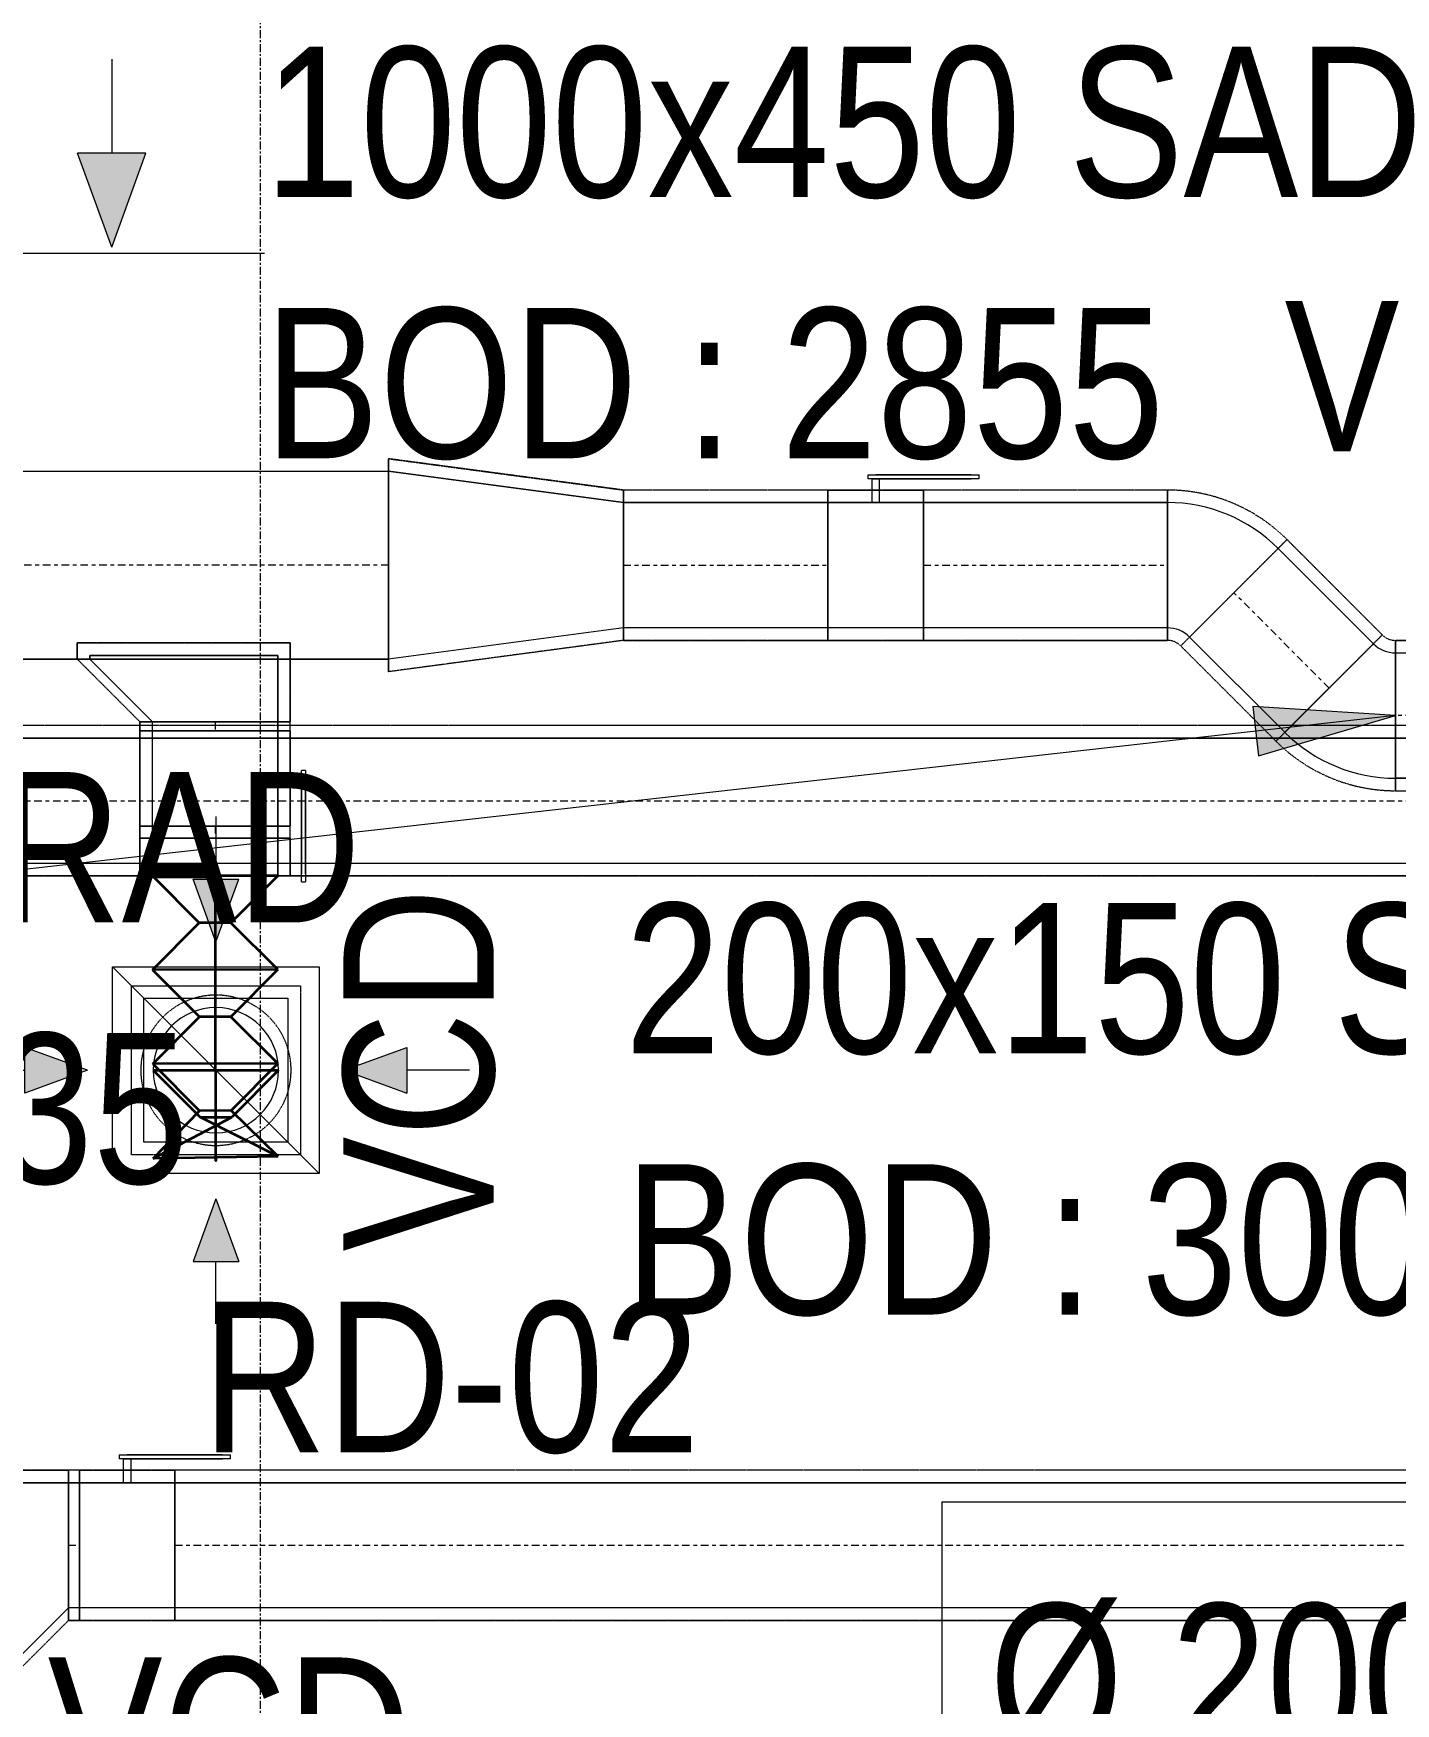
# Model space of a CAD drawing. Header units: inches. Extents: x -83664 to 20107, y -47222 to 19398.
# Drawn here: x -335 to 1840, y -18292 to -15626 of the extents above; entities that cross this region are included whole.
import ezdxf

# ---------------------------------------------------------------- set-up
doc = ezdxf.new("R2010")
doc.units = ezdxf.units.IN
doc.header["$MEASUREMENT"] = 0
for name, pattern in [('Center', [29.999999, 12, -6, 6, -6]), ('Grid Line', [22.225, 12.7, -3.175, 3.175, -3.175]), ('Hidden 0_50', [1.0584, 0.5292, -0.5292])]:
    doc.linetypes.add(name, pattern=pattern)
for name, color, linetype, lineweight in [('A-DETL-GENF', 7, 'Continuous', 9), ('G-ANNO-TEXT', 7, 'Continuous', 9), ('M-HVAC-CDFF', 7, 'Continuous', 9), ('M-HVAC-DUCT-CNTR', 7, 'Center', 9), ('M-HVAC-DUCT-IDEN', 7, 'Continuous', 18), ('S-GRID', 7, 'Continuous', 9)]:
    doc.layers.add(name, color=color, linetype=linetype, lineweight=lineweight)
doc.layers.add('M-HVAC-DUCT', color=7, linetype='Continuous', lineweight=9, true_color=0xffe97f)
doc.layers.add('M-HVAC-DUCT-PATT', color=7, linetype='Continuous', lineweight=35, true_color=0x007f00)
doc.styles.add('Arial Narrow_21', font='ARIALN.TTF', dxfattribs={"height": 240})

# ---------------------------------------------------------------- blocks, each defined once
blk = doc.blocks.new('GCE-AT-Supply Air Rectangular Diffuser - 300x300-6788639-FIRST FLOOR AC CONDITIONING LAYOUT - PART A')
at = {"layer": 'A-DETL-GENF', "true_color": 0xff7f00}
for points in [[(54.6, 425), (0, 575), (-54.6, 425)], [(-425, -54.6), (-425, 54.6), (-575, 0)], [(425, -54.6), (575, 0), (425, 54.6)], [(0, -575), (54.6, -425), (-54.6, -425)]]:
    blk.add_hatch(color=30, dxfattribs=at).paths.add_polyline_path(points)
at = {"layer": 'A-DETL-GENF', "color": 30, "true_color": 0xff7f00}
for p, q in [((0, 575), (-54.6, 425)), ((0, 575), (54.6, 425)), ((-54.6, 425), (54.6, 425)), ((0, 275), (0, 425)), ((-200, -200), (200, 200)), ((-200, 200), (200, -200)), ((-200, -200), (-200, 200)), ((-200, 200), (200, 200)), ((200, 200), (200, -200)), ((-575, 0), (-425, 54.6)), ((-425, -54.6), (-425, 54.6)), ((425, 54.6), (425, -54.6)), ((575, 0), (425, 54.6)), ((-575, 0), (-425, -54.6)), ((275, 0), (425, 0)), ((-275, 0), (-425, 0)), ((575, 0), (425, -54.6)), ((200, -200), (-200, -200)), ((0, -275), (0, -425)), ((54.6, -425), (-54.6, -425)), ((0, -575), (-54.6, -425)), ((0, -575), (54.6, -425))]:
    blk.add_line(p, q, dxfattribs=at)
blk = doc.blocks.new('M_Rec Tap - Beveled - Standard-7670352-FIRST FLOOR AC CONDITIONING LAYOUT - PART A')
at = {"layer": 'M-HVAC-DUCT', "color": 30, "true_color": 0xff7f00}
for p, q in [((0, 200), (-6.096, 200)), ((-6.096, -100), (-6.096, 200)), ((-6.096, 200), (-6.096, -100)), ((-6.096, 200), (0, 200)), ((100, 100), (0, 200)), ((100, 100), (0, 200)), ((100, 100), (100, -100)), ((100, -100), (100, 100)), ((-6.096, -100), (100, -100)), ((100, -100), (-6.096, -100))]:
    blk.add_line(p, q, dxfattribs=at)
blk = doc.blocks.new('TEMW-ME-DMP-Volume Control Damper - Standard-7399617-FIRST FLOOR AC CONDITIONING LAYOUT - PART A')
at = {"layer": 'M-HVAC-DUCT', "color": 30, "true_color": 0xff7f00}
for p, q in [((-165.1, 138.1), (-165.1, 144.4)), ((-152.4, 144.4), (-165.1, 144.4)), ((-165.1, 138.1), (-152.4, 138.1)), ((0, 144.4), (-152.4, 144.4)), ((-152.4, 144.4), (0, 144.4)), ((0, 138.1), (-152.4, 138.1)), ((-152.4, 138.1), (0, 138.1)), ((-6.3, 100), (-6.3, 138.1)), ((6.4, 138.1), (-6.3, 138.1)), ((6.4, 138.1), (-6.3, 138.1)), ((12.7, 144.4), (0, 144.4)), ((0, 138.1), (12.7, 138.1)), ((6.4, 138.1), (6.4, 100)), ((12.7, 144.4), (12.7, 138.1)), ((-76.2, 100), (-76.2, -100)), ((-76.2, -100), (-76.2, 100)), ((76.2, 100), (-76.2, 100)), ((-76.2, 100), (76.2, 100)), ((-76.2, 100), (76.2, 100)), ((-6.3, 100), (6.4, 100)), ((-6.3, 100), (6.4, 100)), ((76.2, 100), (76.2, -100)), ((76.2, -100), (76.2, 100)), ((-76.2, -100), (76.2, -100)), ((-76.2, -100), (76.2, -100)), ((-76.2, -100), (76.2, -100))]:
    blk.add_line(p, q, dxfattribs=at)
blk = doc.blocks.new('M_Rectangular Tap - Beveled - Standard-7332057-FIRST FLOOR AC CONDITIONING LAYOUT - PART A')
at = {"layer": 'M-HVAC-DUCT', "color": 6, "true_color": 0xff00ff}
for p, q in [((0, 200), (-6.096, 200)), ((-6.096, -100), (-6.096, 200)), ((-6.096, 200), (-6.096, -100)), ((-6.096, 200), (0, 200)), ((100, 100), (0, 200)), ((100, 100), (0, 200)), ((100, 100), (100, -100)), ((100, -100), (100, 100)), ((-6.096, -100), (100, -100)), ((100, -100), (-6.096, -100))]:
    blk.add_line(p, q, dxfattribs=at)
blk = doc.blocks.new('TEMW-ME-DMP-Volume Control Damper - Standard-V100-FIRST FLOOR AC CONDITIONING LAYOUT - PART A')
at = {"layer": 'M-HVAC-DUCT', "color": 6, "true_color": 0xff00ff}
for p, q in [((-165.1, 138.1), (-165.1, 144.4)), ((-152.4, 144.4), (-165.1, 144.4)), ((-165.1, 138.1), (-152.4, 138.1)), ((0, 144.4), (-152.4, 144.4)), ((-152.4, 144.4), (0, 144.4)), ((0, 138.1), (-152.4, 138.1)), ((-152.4, 138.1), (0, 138.1)), ((-6.3, 100), (-6.3, 138.1)), ((6.4, 138.1), (-6.3, 138.1)), ((6.4, 138.1), (-6.3, 138.1)), ((12.7, 144.4), (0, 144.4)), ((0, 138.1), (12.7, 138.1)), ((6.4, 138.1), (6.4, 100)), ((12.7, 144.4), (12.7, 138.1)), ((-76.2, 100), (-76.2, -100)), ((-76.2, -100), (-76.2, 100)), ((76.2, 100), (-76.2, 100)), ((-76.2, 100), (76.2, 100)), ((-76.2, 100), (76.2, 100)), ((-6.3, 100), (6.4, 100)), ((-6.3, 100), (6.4, 100)), ((76.2, 100), (76.2, -100)), ((76.2, -100), (76.2, 100)), ((-76.2, -100), (76.2, -100)), ((-76.2, -100), (76.2, -100)), ((-76.2, -100), (76.2, -100))]:
    blk.add_line(p, q, dxfattribs=at)
blk = doc.blocks.new('GCE-AT-Return Air Rectangular Diffuser - 230x230-7597546-FIRST FLOOR AC CONDITIONING LAYOUT - PART A')
at = {"layer": 'A-DETL-GENF', "true_color": 0xff00ff}
for points in [[(0, 205), (36.4, 305), (-36.4, 305)], [(-305, -36.4), (-205, 0), (-305, 36.4)], [(305, -36.4), (305, 36.4), (205, 0)], [(36.4, -305), (0, -205), (-36.4, -305)]]:
    blk.add_hatch(color=6, dxfattribs=at).paths.add_polyline_path(points)
at = {"layer": 'A-DETL-GENF', "color": 6, "true_color": 0xff00ff}
for p, q in [((0, 405), (0, 305)), ((0, 205), (-36.4, 305)), ((-36.4, 305), (36.4, 305)), ((0, 205), (36.4, 305)), ((-165, 165), (165, 165)), ((-165, -165), (-165, 165)), ((-165, 165), (165, -165)), ((165, 165), (165, -165)), ((-205, 0), (-305, 36.4)), ((-305, -36.4), (-305, 36.4)), ((205, 0), (305, 36.4)), ((305, 36.4), (305, -36.4)), ((405, 0), (305, 0)), ((-405, 0), (-305, 0)), ((-205, 0), (-305, -36.4)), ((205, 0), (305, -36.4)), ((165, -165), (-165, -165)), ((0, -205), (-36.4, -305)), ((0, -205), (36.4, -305)), ((-36.4, -305), (36.4, -305)), ((0, -405), (0, -305))]:
    blk.add_line(p, q, dxfattribs=at)
blk = doc.blocks.new('M_Rectangular to Round Transition - Angle - 45 Degree-V62-FIRST FLOOR AC CONDITIONING LAYOUT - PART A')
at = {"layer": 'M-HVAC-DUCT', "color": 6, "true_color": 0xff00ff}
for p, q in [((0, 100), (60.4, 100)), ((60.4, 100), (0, 100)), ((0, 100), (0, -100)), ((0, -100), (0, 100)), ((60.4, 0), (60.4, 100)), ((60.4, 0), (60.4, 100)), ((60.4, -100), (60.4, 0)), ((60.4, -100), (60.4, 0)), ((0, -100), (60.4, -100)), ((60.4, -100), (0, -100))]:
    blk.add_line(p, q, dxfattribs=at)
blk = doc.blocks.new('M_Rectangular to Round Transition - Angle - 45 Degree-7626202-FIRST FLOOR AC CONDITIONING LAYOUT - PART A')
at = {"layer": 'M-HVAC-DUCT', "color": 6, "true_color": 0xff00ff}
for p, q in [((132975.6, 86453.8), (133205.6, 86453.8)), ((132975.6, 86223.8), (132975.6, 86453.8)), ((133205.6, 86453.8), (133205.6, 86223.8)), ((133205.6, 86223.8), (132975.6, 86223.8))]:
    blk.add_line(p, q, dxfattribs=at)
for start, end in [(90, 180), (0, 90), (180, 270), (270, 0)]:
    blk.add_arc((133090.6, 86338.8), 100, start, end, dxfattribs=at)
blk = doc.blocks.new('M_Rectangular Transition - Length - Standard-9579601-FIRST FLOOR AC CONDITIONING LAYOUT - PART A')
at = {"layer": 'M-HVAC-DUCT', "color": 6, "true_color": 0xff00ff}
for p, q in [((0, 100), (375, 150)), ((0, 100), (375, 150)), ((375, -150), (375, 150)), ((375, 150), (375, -150)), ((0, 100), (0, -100)), ((0, -100), (0, 100)), ((0, -100), (375, -150)), ((375, -150), (0, -100))]:
    blk.add_line(p, q, dxfattribs=at)
blk = doc.blocks.new('M_Rectangular Elbow - Radius - 0_75 W-7260330-FIRST FLOOR AC CONDITIONING LAYOUT - PART A')
at = {"layer": 'M-HVAC-DUCT', "color": 6, "true_color": 0xff00ff}
for p, q in [((-26.8, 114.6), (114.6, -26.8)), ((114.6, -26.8), (-26.8, 114.6)), ((-62.1, 100), (-62.1, -100)), ((-62.1, -100), (-62.1, 100))]:
    blk.add_line(p, q, dxfattribs=at)
for radius in [50, 50, 250, 250]:
    blk.add_arc((-62.1, 150), radius, 270, 315, dxfattribs=at)
blk = doc.blocks.new('TEMW-SMBZ-HO-BM-HVAC-00002_rvt-1-FIRST FLOOR AC CONDITIONING LAYOUT - PART A')
at = {"layer": 'M-HVAC-DUCT', "color": 6, "linetype": 'Hidden 0_50', "true_color": 0xff00ff}
for p, q in [((152063.8, 82017.3), (151688.8, 82067.3)), ((151688.8, 82067.3), (152063.8, 82017.3)), ((151688.8, 82067.3), (151688.8, 81727.3)), ((151688.8, 81727.3), (151688.8, 82067.3)), ((152063.8, 81777.3), (152063.8, 82017.3)), ((152063.8, 82017.3), (152063.8, 81777.3)), ((152390.5, 82017.3), (152063.8, 82017.3)), ((152390.5, 82017.3), (152063.8, 82017.3)), ((152063.8, 81777.3), (152063.8, 82017.3)), ((152063.8, 82017.3), (152063.8, 81777.3)), ((152390.5, 81777.3), (152390.5, 82017.3)), ((152390.5, 82017.3), (152390.5, 81777.3)), ((152390.5, 82017.3), (152390.5, 81777.3)), ((152542.9, 82017.3), (152390.5, 82017.3)), ((152390.5, 82017.3), (152542.9, 82017.3)), ((152390.5, 81777.3), (152390.5, 82017.3)), ((152542.9, 81777.3), (152542.9, 82017.3)), ((152542.9, 82017.3), (152542.9, 81777.3)), ((152542.9, 81777.3), (152542.9, 82017.3)), ((152542.9, 82017.3), (152542.9, 81777.3)), ((152932.6, 82017.3), (152542.9, 82017.3)), ((152932.6, 82017.3), (152542.9, 82017.3)), ((152932.6, 81777.3), (152932.6, 82017.3)), ((152932.6, 82017.3), (152932.6, 81777.3)), ((152932.6, 82017.3), (152932.6, 81777.3)), ((152932.6, 81777.3), (152932.6, 82017.3)), ((153123.5, 81938.3), (152953.8, 81768.5)), ((152953.8, 81768.5), (153123.5, 81938.3)), ((152953.8, 81768.5), (153123.5, 81938.3)), ((153123.5, 81938.3), (152953.8, 81768.5)), ((153275.6, 81786.1), (153123.5, 81938.3)), ((153123.5, 81938.3), (153275.6, 81786.1)), ((151191.8, 81747.3), (151191.8, 81773.4)), ((151191.8, 81773.4), (151531.8, 81773.4)), ((151531.8, 81773.4), (151191.8, 81773.4)), ((151191.8, 81773.4), (151191.8, 81747.3)), ((151531.8, 81773.4), (151531.8, 81647.3)), ((151531.8, 81647.3), (151531.8, 81773.4)), ((152063.8, 81777.3), (151688.8, 81727.3)), ((152063.8, 81777.3), (151688.8, 81727.3)), ((152063.8, 81777.3), (152390.5, 81777.3)), ((152390.5, 81777.3), (152063.8, 81777.3)), ((152390.5, 81777.3), (152542.9, 81777.3)), ((152542.9, 81777.3), (152390.5, 81777.3)), ((152542.9, 81777.3), (152932.6, 81777.3)), ((152932.6, 81777.3), (152542.9, 81777.3)), ((152953.8, 81768.5), (153105.9, 81616.4)), ((152953.8, 81768.5), (153105.9, 81616.4)), ((153275.6, 81786.1), (153105.9, 81616.4)), ((153105.9, 81616.4), (153275.6, 81786.1)), ((153275.6, 81786.1), (153105.9, 81616.4)), ((153105.9, 81616.4), (153275.6, 81786.1)), ((153296.8, 81777.3), (153296.8, 81537.3)), ((153296.8, 81537.3), (153296.8, 81777.3)), ((159384.7, 81777.3), (153296.8, 81777.3)), ((153296.8, 81777.3), (159384.7, 81777.3)), ((153296.8, 81537.3), (153296.8, 81777.3)), ((153296.8, 81777.3), (153296.8, 81537.3)), ((151291.8, 81647.3), (151191.8, 81747.3)), ((151191.8, 81747.3), (151291.8, 81647.3)), ((151531.8, 81647.3), (151291.8, 81647.3)), ((151291.8, 81647.3), (151531.8, 81647.3)), ((151291.8, 81647.3), (151531.8, 81647.3)), ((151531.8, 81647.3), (151291.8, 81647.3)), ((151291.8, 81647.3), (151291.8, 81633.2)), ((151291.8, 81633.2), (151291.8, 81647.3)), ((151531.8, 81633.2), (151531.8, 81647.3)), ((151531.8, 81633.2), (151531.8, 81647.3)), ((151531.8, 81633.2), (151291.8, 81633.2)), ((151291.8, 81633.2), (151291.8, 81480.8)), ((151291.8, 81480.8), (151291.8, 81633.2)), ((151291.8, 81633.2), (151531.8, 81633.2)), ((151291.8, 81633.2), (151531.8, 81633.2)), ((151531.8, 81633.2), (151291.8, 81633.2)), ((151531.8, 81480.8), (151531.8, 81633.2)), ((151531.8, 81633.2), (151531.8, 81480.8)), ((153296.8, 81537.3), (159384.7, 81537.3)), ((153296.8, 81537.3), (159384.7, 81537.3)), ((151291.8, 81480.8), (151531.8, 81480.8)), ((151531.8, 81480.8), (151291.8, 81480.8)), ((151291.8, 81480.8), (151291.8, 81461.7)), ((151291.8, 81461.7), (151291.8, 81480.8)), ((151291.8, 81480.8), (151531.8, 81480.8)), ((151531.8, 81480.8), (151291.8, 81480.8)), ((151531.8, 81461.7), (151531.8, 81480.8)), ((151531.8, 81461.7), (151531.8, 81480.8)), ((151291.8, 81461.7), (151531.8, 81461.7)), ((151531.8, 81461.7), (151291.8, 81461.7)), ((151291.8, 81461.7), (151291.8, 81401.3)), ((151291.8, 81401.3), (151291.8, 81461.7)), ((151291.8, 81461.7), (151531.8, 81461.7)), ((151531.8, 81461.7), (151291.8, 81461.7)), ((151531.8, 81461.7), (151531.8, 81401.3)), ((151531.8, 81401.3), (151531.8, 81461.7)), ((151291.8, 81401.3), (151411.8, 81401.3)), ((151291.8, 81401.3), (151411.8, 81401.3)), ((151411.8, 81401.3), (151531.8, 81401.3)), ((151411.8, 81401.3), (151531.8, 81401.3)), ((151278.2, 80956.1), (151278.2, 81226.1)), ((151278.2, 81226.1), (151548.2, 81226.1)), ((151548.2, 81226.1), (151548.2, 80956.1)), ((151548.2, 80956.1), (151278.2, 80956.1))]:
    blk.add_line(p, q, dxfattribs=at)
at = {"layer": 'M-HVAC-DUCT', "color": 6, "true_color": 0xff00ff}
for p, q in [((147815.7, 82047.3), (151688.8, 82047.3)), ((147815.7, 82047.3), (151688.8, 82047.3)), ((151688.8, 81747.3), (151688.8, 82047.3)), ((151688.8, 82047.3), (151688.8, 81747.3)), ((152063.8, 81997.3), (152063.8, 81797.3)), ((152063.8, 81797.3), (152063.8, 81997.3)), ((152063.8, 81997.3), (152390.5, 81997.3)), ((152390.5, 81997.3), (152063.8, 81997.3)), ((152390.5, 81997.3), (152390.5, 81797.3)), ((152390.5, 81797.3), (152390.5, 81997.3)), ((152542.9, 81997.3), (152542.9, 81797.3)), ((152542.9, 81797.3), (152542.9, 81997.3)), ((152542.9, 81997.3), (152932.6, 81997.3)), ((152932.6, 81997.3), (152542.9, 81997.3)), ((152932.6, 81997.3), (152932.6, 81797.3)), ((152932.6, 81797.3), (152932.6, 81997.3)), ((152967.9, 81782.7), (153109.3, 81924.1)), ((153109.3, 81924.1), (152967.9, 81782.7)), ((153109.3, 81924.1), (153261.5, 81772)), ((153109.3, 81924.1), (153261.5, 81772)), ((152390.5, 81797.3), (152063.8, 81797.3)), ((152390.5, 81797.3), (152063.8, 81797.3)), ((152932.6, 81797.3), (152542.9, 81797.3)), ((152932.6, 81797.3), (152542.9, 81797.3)), ((153120, 81630.6), (152967.9, 81782.7)), ((152967.9, 81782.7), (153120, 81630.6)), ((153120, 81630.6), (153261.5, 81772)), ((153261.5, 81772), (153120, 81630.6)), ((151688.8, 81747.3), (147815.7, 81747.3)), ((147815.7, 81747.3), (151688.8, 81747.3)), ((151211.8, 81747.3), (151211.8, 81753.4)), ((151211.8, 81753.4), (151511.8, 81753.4)), ((151511.8, 81753.4), (151211.8, 81753.4)), ((151211.8, 81753.4), (151211.8, 81747.3)), ((151211.8, 81747.3), (151511.8, 81747.3)), ((151211.8, 81747.3), (151511.8, 81747.3)), ((151511.8, 81753.4), (151511.8, 81747.3)), ((151511.8, 81747.3), (151511.8, 81753.4)), ((153296.8, 81557.3), (153296.8, 81757.3)), ((153296.8, 81757.3), (153296.8, 81557.3)), ((153296.8, 81757.3), (159384.7, 81757.3)), ((153296.8, 81757.3), (159384.7, 81757.3)), ((151511.8, 81647.3), (151311.8, 81647.3)), ((151311.8, 81647.3), (151511.8, 81647.3)), ((151311.8, 81633.2), (151311.8, 81647.3)), ((151311.8, 81633.2), (151311.8, 81647.3)), ((151511.8, 81647.3), (151511.8, 81633.2)), ((151511.8, 81633.2), (151511.8, 81647.3)), ((151511.8, 81633.2), (151311.8, 81633.2)), ((151311.8, 81633.2), (151511.8, 81633.2)), ((159384.7, 81557.3), (153296.8, 81557.3)), ((153296.8, 81557.3), (159384.7, 81557.3)), ((151511.8, 81480.8), (151311.8, 81480.8)), ((151311.8, 81480.8), (151511.8, 81480.8)), ((151311.8, 81461.7), (151311.8, 81480.8)), ((151311.8, 81461.7), (151311.8, 81480.8)), ((151511.8, 81480.8), (151511.8, 81461.7)), ((151511.8, 81461.7), (151511.8, 81480.8)), ((151511.8, 81461.7), (151311.8, 81461.7)), ((151311.8, 81461.7), (151511.8, 81461.7))]:
    blk.add_line(p, q, dxfattribs=at)
at = {"layer": 'M-HVAC-DUCT', "color": 30, "linetype": 'Hidden 0_50', "true_color": 0xff7f00}
for p, q in [((155012.4, 81641.4), (147673.1, 81641.4)), ((155012.4, 81641.4), (147673.1, 81641.4)), ((147673.1, 81401.4), (155012.4, 81401.4)), ((155012.4, 81401.4), (147673.1, 81401.4)), ((151051.6, 80452.8), (151177.7, 80452.8)), ((151177.7, 80452.8), (151051.6, 80452.8)), ((151177.7, 80452.8), (151177.7, 80212.8)), ((151177.7, 80212.8), (151177.7, 80452.8)), ((151177.7, 80212.8), (151177.7, 80452.8)), ((151177.7, 80452.8), (151177.7, 80212.8)), ((151195.2, 80452.8), (151177.7, 80452.8)), ((151195.2, 80452.8), (151177.7, 80452.8)), ((151195.2, 80452.8), (151195.2, 80212.8)), ((151347.6, 80452.8), (151195.2, 80452.8)), ((151195.2, 80452.8), (151347.6, 80452.8)), ((151195.2, 80212.8), (151195.2, 80452.8)), ((151195.2, 80212.8), (151195.2, 80452.8)), ((151195.2, 80452.8), (151195.2, 80212.8)), ((151347.6, 80212.8), (151347.6, 80452.8)), ((151347.6, 80452.8), (151347.6, 80212.8)), ((151347.6, 80212.8), (151347.6, 80452.8)), ((151347.6, 80452.8), (151347.6, 80212.8)), ((161827, 80452.8), (151347.6, 80452.8)), ((161827, 80452.8), (151347.6, 80452.8)), ((151177.7, 80212.8), (151077.7, 80112.8)), ((151077.7, 80112.8), (151177.7, 80212.8)), ((151177.7, 80212.8), (151195.2, 80212.8)), ((151195.2, 80212.8), (151177.7, 80212.8)), ((151195.2, 80212.8), (151347.6, 80212.8)), ((151347.6, 80212.8), (151195.2, 80212.8)), ((151347.6, 80212.8), (161827, 80212.8)), ((161827, 80212.8), (151347.6, 80212.8))]:
    blk.add_line(p, q, dxfattribs=at)
at = {"layer": 'M-HVAC-DUCT', "color": 30, "true_color": 0xff7f00}
for p, q in [((147673.1, 81621.4), (155012.4, 81621.4)), ((155012.4, 81621.4), (147673.1, 81621.4)), ((155012.4, 81421.4), (147673.1, 81421.4)), ((155012.4, 81421.4), (147673.1, 81421.4)), ((151177.7, 80432.8), (151177.7, 80232.8)), ((151177.7, 80232.8), (151177.7, 80432.8)), ((151177.7, 80432.8), (151195.2, 80432.8)), ((151195.2, 80432.8), (151177.7, 80432.8)), ((151195.2, 80432.8), (151195.2, 80232.8)), ((151195.2, 80232.8), (151195.2, 80432.8)), ((151347.6, 80432.8), (151347.6, 80232.8)), ((151347.6, 80232.8), (151347.6, 80432.8)), ((151347.6, 80432.8), (161827, 80432.8)), ((161827, 80432.8), (151347.6, 80432.8)), ((151195.2, 80232.8), (151177.7, 80232.8)), ((151195.2, 80232.8), (151177.7, 80232.8)), ((161827, 80232.8), (151347.6, 80232.8)), ((161827, 80232.8), (151347.6, 80232.8))]:
    blk.add_line(p, q, dxfattribs=at)
at = {"layer": 'M-HVAC-DUCT', "color": 6, "linetype": 'Hidden 0_50', "true_color": 0xff00ff}
for centre, radius, start, end in [((152932.6, 81747.3), 270, 45, 90), ((152932.6, 81747.3), 270, 45, 90), ((152932.6, 81747.3), 30, 45, 90), ((152932.6, 81747.3), 30, 45, 90), ((153296.8, 81807.3), 30, 225, 270), ((153296.8, 81807.3), 30, 225, 270), ((153296.8, 81807.3), 270, 225, 270), ((153296.8, 81807.3), 270, 225, 270), ((151413.2, 81091.1), 120, 90, 180), ((151413.2, 81091.1), 120, 0, 90), ((151413.2, 81091.1), 120, 180, 270), ((151413.2, 81091.1), 120, 270, 0)]:
    blk.add_arc(centre, radius, start, end, dxfattribs=at)
at = {"layer": 'M-HVAC-DUCT-CNTR', "color": 6, "true_color": 0xff00ff}
for p, q in [((151688.8, 81897.3), (147815.7, 81897.3)), ((152063.8, 81897.3), (152390.5, 81897.3)), ((152542.9, 81897.3), (152932.6, 81897.3)), ((153190.8, 81701.3), (153038.6, 81853.4)), ((151411.8, 81647.3), (151411.8, 81633.2)), ((159384.7, 81657.3), (153296.8, 81657.3)), ((151411.8, 81480.8), (151411.8, 81461.7))]:
    blk.add_line(p, q, dxfattribs=at)
at = {"layer": 'M-HVAC-DUCT-CNTR', "color": 30, "true_color": 0xff7f00}
for p, q in [((147673.1, 81521.4), (155012.4, 81521.4)), ((151177.7, 80332.8), (151195.2, 80332.8)), ((151347.6, 80332.8), (161827, 80332.8))]:
    blk.add_line(p, q, dxfattribs=at)
at = {"layer": 'M-HVAC-DUCT-CNTR', "color": 6, "linetype": 'Continuous', "lineweight": 35, "true_color": 0xff00ff}
blk.add_open_spline([(151411.8, 81401.3), (151411.8, 81310.5), (151412, 81231.4), (151412.5, 80887), (151413.2, 80903.8), (151413.2, 81091.1)], degree=3, knots=[0, 0, 0, 0, 0.893926, 1.414832, 4.902185, 4.902185, 4.902185, 4.902185], dxfattribs=at)
at = {"layer": 'M-HVAC-DUCT-PATT', "color": 6, "true_color": 0xff00ff}
for p, q in [((151311.8, 81401.3), (151386.6, 81326.6)), ((151511.8, 81401.3), (151311.8, 81401.3)), ((151511.8, 81401.3), (151311.8, 81401.3)), ((151511.8, 81401.3), (151436.8, 81326.6)), ((151311.9, 81251.4), (151386.6, 81326.6)), ((151436.8, 81326.6), (151386.6, 81326.6)), ((151511.9, 81251.7), (151436.8, 81326.6)), ((151511.9, 81251.7), (151311.9, 81251.4)), ((151511.9, 81251.7), (151311.9, 81251.4)), ((151311.9, 81251.4), (151386.9, 81176.5)), ((151511.9, 81251.7), (151437.1, 81176.6)), ((151312.2, 81101.5), (151386.9, 81176.5)), ((151437.1, 81176.6), (151386.9, 81176.5)), ((151512.2, 81101.9), (151437.1, 81176.6)), ((151512.2, 81101.9), (151312.2, 81101.5)), ((151512.2, 81101.9), (151312.2, 81101.5)), ((151312.2, 81101.5), (151387.2, 81026.6)), ((151512.2, 81101.9), (151437.4, 81026.8)), ((151313.2, 81091.1), (151513.2, 81091.1)), ((151313.2, 81091.1), (151388.2, 81016.4)), ((151513.2, 81091.1), (151438.4, 81016.3)), ((151312.8, 80950.5), (151387.2, 81026.6)), ((151437.4, 81026.8), (151387.2, 81026.6)), ((151512.7, 80953.2), (151437.4, 81026.8)), ((151312.8, 80950.5), (151438.4, 81016.3)), ((151512.7, 80953.2), (151388.2, 81016.4)), ((151388.2, 81016.4), (151438.4, 81016.3)), ((151512.7, 80953.2), (151312.8, 80950.5)), ((151512.7, 80953.2), (151312.8, 80950.5))]:
    blk.add_line(p, q, dxfattribs=at)
at = {"layer": 'M-HVAC-CDFF', "color": 6, "linetype": 'Hidden 0_50', "lineweight": 9, "true_color": 0xff00ff}
for name, p in [('GCE-AT-Supply Air Rectangular Diffuser - 300x300-6788639-FIRST FLOOR AC CONDITIONING LAYOUT - PART A', (151246.9, 82979.9)), ('GCE-AT-Return Air Rectangular Diffuser - 230x230-7597546-FIRST FLOOR AC CONDITIONING LAYOUT - PART A', (151413.2, 81091.1))]:
    blk.add_blockref(name, p, dxfattribs=at)
at = {"layer": 'M-HVAC-DUCT', "color": 6, "linetype": 'Hidden 0_50', "lineweight": 9, "true_color": 0xff00ff}
for name, p, rotation in [('M_Rectangular Transition - Length - Standard-9579601-FIRST FLOOR AC CONDITIONING LAYOUT - PART A', (152063.8, 81897.3), 180), ('M_Rectangular Elbow - Radius - 0_75 W-7260330-FIRST FLOOR AC CONDITIONING LAYOUT - PART A', (152994.7, 81897.3), 135), ('M_Rectangular Elbow - Radius - 0_75 W-7260330-FIRST FLOOR AC CONDITIONING LAYOUT - PART A', (153234.7, 81657.3), 315), ('M_Rectangular to Round Transition - Angle - 45 Degree-V62-FIRST FLOOR AC CONDITIONING LAYOUT - PART A', (151411.8, 81461.7), 270)]:
    blk.add_blockref(name, p, dxfattribs=dict(at, rotation=rotation))
at = {"layer": 'M-HVAC-DUCT', "color": 6, "linetype": 'Hidden 0_50', "lineweight": 9, "true_color": 0xff00ff, "extrusion": (0, 0, -1)}
for name, p in [('TEMW-ME-DMP-Volume Control Damper - Standard-V100-FIRST FLOOR AC CONDITIONING LAYOUT - PART A', (-152466.7, 81897.3)), ('TEMW-ME-DMP-Volume Control Damper - Standard-7399617-FIRST FLOOR AC CONDITIONING LAYOUT - PART A', (-151271.4, 80332.8))]:
    blk.add_blockref(name, p, dxfattribs=at)
for name, p, rotation in [('M_Rectangular Tap - Beveled - Standard-7332057-FIRST FLOOR AC CONDITIONING LAYOUT - PART A', (-151411.8, 81747.3), 270), ('TEMW-ME-DMP-Volume Control Damper - Standard-V100-FIRST FLOOR AC CONDITIONING LAYOUT - PART A', (-151411.8, 81557), 90), ('M_Rec Tap - Beveled - Standard-7670352-FIRST FLOOR AC CONDITIONING LAYOUT - PART A', (-151077.7, 80332.8), 180)]:
    blk.add_blockref(name, p, dxfattribs=dict(at, rotation=rotation))
at = {"layer": 'M-HVAC-DUCT', "color": 6, "linetype": 'Hidden 0_50', "lineweight": 9, "true_color": 0xff00ff}
blk.add_blockref('M_Rectangular to Round Transition - Angle - 45 Degree-7626202-FIRST FLOOR AC CONDITIONING LAYOUT - PART A', (18322.6, -5247.7), dxfattribs=at)
blk = doc.blocks.new('TEMW-SMBZ-HO-BM-HVAC-00002_rvt-2-FIRST FLOOR AC CONDITIONING LAYOUT - PART A')
at = {"layer": 'M-HVAC-DUCT', "color": 6, "linetype": 'Hidden 0_50', "true_color": 0xff00ff}
for p, q in [((152063.8, 82017.3), (151688.8, 82067.3)), ((151688.8, 82067.3), (152063.8, 82017.3)), ((151688.8, 82067.3), (151688.8, 81727.3)), ((151688.8, 81727.3), (151688.8, 82067.3)), ((152063.8, 81777.3), (152063.8, 82017.3)), ((152063.8, 82017.3), (152063.8, 81777.3)), ((152390.5, 82017.3), (152063.8, 82017.3)), ((152390.5, 82017.3), (152063.8, 82017.3)), ((152063.8, 81777.3), (152063.8, 82017.3)), ((152063.8, 82017.3), (152063.8, 81777.3)), ((152390.5, 81777.3), (152390.5, 82017.3)), ((152390.5, 82017.3), (152390.5, 81777.3)), ((152390.5, 82017.3), (152390.5, 81777.3)), ((152542.9, 82017.3), (152390.5, 82017.3)), ((152390.5, 82017.3), (152542.9, 82017.3)), ((152390.5, 81777.3), (152390.5, 82017.3)), ((152542.9, 81777.3), (152542.9, 82017.3)), ((152542.9, 82017.3), (152542.9, 81777.3)), ((152542.9, 81777.3), (152542.9, 82017.3)), ((152542.9, 82017.3), (152542.9, 81777.3)), ((152932.6, 82017.3), (152542.9, 82017.3)), ((152932.6, 82017.3), (152542.9, 82017.3)), ((152932.6, 81777.3), (152932.6, 82017.3)), ((152932.6, 82017.3), (152932.6, 81777.3)), ((152932.6, 82017.3), (152932.6, 81777.3)), ((152932.6, 81777.3), (152932.6, 82017.3)), ((153123.5, 81938.3), (152953.8, 81768.5)), ((152953.8, 81768.5), (153123.5, 81938.3)), ((152953.8, 81768.5), (153123.5, 81938.3)), ((153123.5, 81938.3), (152953.8, 81768.5)), ((153275.6, 81786.1), (153123.5, 81938.3)), ((153123.5, 81938.3), (153275.6, 81786.1)), ((151191.8, 81747.3), (151191.8, 81773.4)), ((151191.8, 81773.4), (151531.8, 81773.4)), ((151531.8, 81773.4), (151191.8, 81773.4)), ((151191.8, 81773.4), (151191.8, 81747.3)), ((151531.8, 81773.4), (151531.8, 81647.3)), ((151531.8, 81647.3), (151531.8, 81773.4)), ((152063.8, 81777.3), (151688.8, 81727.3)), ((152063.8, 81777.3), (151688.8, 81727.3)), ((152063.8, 81777.3), (152390.5, 81777.3)), ((152390.5, 81777.3), (152063.8, 81777.3)), ((152390.5, 81777.3), (152542.9, 81777.3)), ((152542.9, 81777.3), (152390.5, 81777.3)), ((152542.9, 81777.3), (152932.6, 81777.3)), ((152932.6, 81777.3), (152542.9, 81777.3)), ((152953.8, 81768.5), (153105.9, 81616.4)), ((152953.8, 81768.5), (153105.9, 81616.4)), ((153275.6, 81786.1), (153105.9, 81616.4)), ((153105.9, 81616.4), (153275.6, 81786.1)), ((153275.6, 81786.1), (153105.9, 81616.4)), ((153105.9, 81616.4), (153275.6, 81786.1)), ((153296.8, 81777.3), (153296.8, 81537.3)), ((153296.8, 81537.3), (153296.8, 81777.3)), ((159384.7, 81777.3), (153296.8, 81777.3)), ((153296.8, 81777.3), (159384.7, 81777.3)), ((153296.8, 81537.3), (153296.8, 81777.3)), ((153296.8, 81777.3), (153296.8, 81537.3)), ((151291.8, 81647.3), (151191.8, 81747.3)), ((151191.8, 81747.3), (151291.8, 81647.3)), ((151531.8, 81647.3), (151291.8, 81647.3)), ((151291.8, 81647.3), (151531.8, 81647.3)), ((151291.8, 81647.3), (151531.8, 81647.3)), ((151531.8, 81647.3), (151291.8, 81647.3)), ((151291.8, 81647.3), (151291.8, 81633.2)), ((151291.8, 81633.2), (151291.8, 81647.3)), ((151531.8, 81633.2), (151531.8, 81647.3)), ((151531.8, 81633.2), (151531.8, 81647.3)), ((151531.8, 81633.2), (151291.8, 81633.2)), ((151291.8, 81633.2), (151291.8, 81480.8)), ((151291.8, 81480.8), (151291.8, 81633.2)), ((151291.8, 81633.2), (151531.8, 81633.2)), ((151291.8, 81633.2), (151531.8, 81633.2)), ((151531.8, 81633.2), (151291.8, 81633.2)), ((151531.8, 81480.8), (151531.8, 81633.2)), ((151531.8, 81633.2), (151531.8, 81480.8)), ((153296.8, 81537.3), (159384.7, 81537.3)), ((153296.8, 81537.3), (159384.7, 81537.3)), ((151291.8, 81480.8), (151531.8, 81480.8)), ((151531.8, 81480.8), (151291.8, 81480.8)), ((151291.8, 81480.8), (151291.8, 81461.7)), ((151291.8, 81461.7), (151291.8, 81480.8)), ((151291.8, 81480.8), (151531.8, 81480.8)), ((151531.8, 81480.8), (151291.8, 81480.8)), ((151531.8, 81461.7), (151531.8, 81480.8)), ((151531.8, 81461.7), (151531.8, 81480.8)), ((151291.8, 81461.7), (151531.8, 81461.7)), ((151531.8, 81461.7), (151291.8, 81461.7)), ((151291.8, 81461.7), (151291.8, 81401.3)), ((151291.8, 81401.3), (151291.8, 81461.7)), ((151291.8, 81461.7), (151531.8, 81461.7)), ((151531.8, 81461.7), (151291.8, 81461.7)), ((151531.8, 81461.7), (151531.8, 81401.3)), ((151531.8, 81401.3), (151531.8, 81461.7)), ((151291.8, 81401.3), (151411.8, 81401.3)), ((151291.8, 81401.3), (151411.8, 81401.3)), ((151411.8, 81401.3), (151531.8, 81401.3)), ((151411.8, 81401.3), (151531.8, 81401.3)), ((151278.2, 80956.1), (151278.2, 81226.1)), ((151278.2, 81226.1), (151548.2, 81226.1)), ((151548.2, 81226.1), (151548.2, 80956.1)), ((151548.2, 80956.1), (151278.2, 80956.1))]:
    blk.add_line(p, q, dxfattribs=at)
at = {"layer": 'M-HVAC-DUCT', "color": 6, "true_color": 0xff00ff}
for p, q in [((147815.7, 82047.3), (151688.8, 82047.3)), ((147815.7, 82047.3), (151688.8, 82047.3)), ((151688.8, 81747.3), (151688.8, 82047.3)), ((151688.8, 82047.3), (151688.8, 81747.3)), ((152063.8, 81997.3), (152063.8, 81797.3)), ((152063.8, 81797.3), (152063.8, 81997.3)), ((152063.8, 81997.3), (152390.5, 81997.3)), ((152390.5, 81997.3), (152063.8, 81997.3)), ((152390.5, 81997.3), (152390.5, 81797.3)), ((152390.5, 81797.3), (152390.5, 81997.3)), ((152542.9, 81997.3), (152542.9, 81797.3)), ((152542.9, 81797.3), (152542.9, 81997.3)), ((152542.9, 81997.3), (152932.6, 81997.3)), ((152932.6, 81997.3), (152542.9, 81997.3)), ((152932.6, 81997.3), (152932.6, 81797.3)), ((152932.6, 81797.3), (152932.6, 81997.3)), ((152967.9, 81782.7), (153109.3, 81924.1)), ((153109.3, 81924.1), (152967.9, 81782.7)), ((153109.3, 81924.1), (153261.5, 81772)), ((153109.3, 81924.1), (153261.5, 81772)), ((152390.5, 81797.3), (152063.8, 81797.3)), ((152390.5, 81797.3), (152063.8, 81797.3)), ((152932.6, 81797.3), (152542.9, 81797.3)), ((152932.6, 81797.3), (152542.9, 81797.3)), ((153120, 81630.6), (152967.9, 81782.7)), ((152967.9, 81782.7), (153120, 81630.6)), ((153120, 81630.6), (153261.5, 81772)), ((153261.5, 81772), (153120, 81630.6)), ((151688.8, 81747.3), (147815.7, 81747.3)), ((147815.7, 81747.3), (151688.8, 81747.3)), ((151211.8, 81747.3), (151211.8, 81753.4)), ((151211.8, 81753.4), (151511.8, 81753.4)), ((151511.8, 81753.4), (151211.8, 81753.4)), ((151211.8, 81753.4), (151211.8, 81747.3)), ((151211.8, 81747.3), (151511.8, 81747.3)), ((151211.8, 81747.3), (151511.8, 81747.3)), ((151511.8, 81753.4), (151511.8, 81747.3)), ((151511.8, 81747.3), (151511.8, 81753.4)), ((153296.8, 81557.3), (153296.8, 81757.3)), ((153296.8, 81757.3), (153296.8, 81557.3)), ((153296.8, 81757.3), (159384.7, 81757.3)), ((153296.8, 81757.3), (159384.7, 81757.3)), ((151511.8, 81647.3), (151311.8, 81647.3)), ((151311.8, 81647.3), (151511.8, 81647.3)), ((151311.8, 81633.2), (151311.8, 81647.3)), ((151311.8, 81633.2), (151311.8, 81647.3)), ((151511.8, 81647.3), (151511.8, 81633.2)), ((151511.8, 81633.2), (151511.8, 81647.3)), ((151511.8, 81633.2), (151311.8, 81633.2)), ((151311.8, 81633.2), (151511.8, 81633.2)), ((159384.7, 81557.3), (153296.8, 81557.3)), ((153296.8, 81557.3), (159384.7, 81557.3)), ((151511.8, 81480.8), (151311.8, 81480.8)), ((151311.8, 81480.8), (151511.8, 81480.8)), ((151311.8, 81461.7), (151311.8, 81480.8)), ((151311.8, 81461.7), (151311.8, 81480.8)), ((151511.8, 81480.8), (151511.8, 81461.7)), ((151511.8, 81461.7), (151511.8, 81480.8)), ((151511.8, 81461.7), (151311.8, 81461.7)), ((151311.8, 81461.7), (151511.8, 81461.7))]:
    blk.add_line(p, q, dxfattribs=at)
at = {"layer": 'M-HVAC-DUCT', "color": 30, "linetype": 'Hidden 0_50', "true_color": 0xff7f00}
for p, q in [((155012.4, 81641.4), (147673.1, 81641.4)), ((155012.4, 81641.4), (147673.1, 81641.4)), ((147673.1, 81401.4), (155012.4, 81401.4)), ((155012.4, 81401.4), (147673.1, 81401.4)), ((151051.6, 80452.8), (151177.7, 80452.8)), ((151177.7, 80452.8), (151051.6, 80452.8)), ((151177.7, 80452.8), (151177.7, 80212.8)), ((151177.7, 80212.8), (151177.7, 80452.8)), ((151177.7, 80212.8), (151177.7, 80452.8)), ((151177.7, 80452.8), (151177.7, 80212.8)), ((151195.2, 80452.8), (151177.7, 80452.8)), ((151195.2, 80452.8), (151177.7, 80452.8)), ((151195.2, 80452.8), (151195.2, 80212.8)), ((151347.6, 80452.8), (151195.2, 80452.8)), ((151195.2, 80452.8), (151347.6, 80452.8)), ((151195.2, 80212.8), (151195.2, 80452.8)), ((151195.2, 80212.8), (151195.2, 80452.8)), ((151195.2, 80452.8), (151195.2, 80212.8)), ((151347.6, 80212.8), (151347.6, 80452.8)), ((151347.6, 80452.8), (151347.6, 80212.8)), ((151347.6, 80212.8), (151347.6, 80452.8)), ((151347.6, 80452.8), (151347.6, 80212.8)), ((161827, 80452.8), (151347.6, 80452.8)), ((161827, 80452.8), (151347.6, 80452.8)), ((151177.7, 80212.8), (151077.7, 80112.8)), ((151077.7, 80112.8), (151177.7, 80212.8)), ((151177.7, 80212.8), (151195.2, 80212.8)), ((151195.2, 80212.8), (151177.7, 80212.8)), ((151195.2, 80212.8), (151347.6, 80212.8)), ((151347.6, 80212.8), (151195.2, 80212.8)), ((151347.6, 80212.8), (161827, 80212.8)), ((161827, 80212.8), (151347.6, 80212.8))]:
    blk.add_line(p, q, dxfattribs=at)
at = {"layer": 'M-HVAC-DUCT', "color": 30, "true_color": 0xff7f00}
for p, q in [((147673.1, 81621.4), (155012.4, 81621.4)), ((155012.4, 81621.4), (147673.1, 81621.4)), ((155012.4, 81421.4), (147673.1, 81421.4)), ((155012.4, 81421.4), (147673.1, 81421.4)), ((151177.7, 80432.8), (151177.7, 80232.8)), ((151177.7, 80232.8), (151177.7, 80432.8)), ((151177.7, 80432.8), (151195.2, 80432.8)), ((151195.2, 80432.8), (151177.7, 80432.8)), ((151195.2, 80432.8), (151195.2, 80232.8)), ((151195.2, 80232.8), (151195.2, 80432.8)), ((151347.6, 80432.8), (151347.6, 80232.8)), ((151347.6, 80232.8), (151347.6, 80432.8)), ((151347.6, 80432.8), (161827, 80432.8)), ((161827, 80432.8), (151347.6, 80432.8)), ((151195.2, 80232.8), (151177.7, 80232.8)), ((151195.2, 80232.8), (151177.7, 80232.8)), ((161827, 80232.8), (151347.6, 80232.8)), ((161827, 80232.8), (151347.6, 80232.8))]:
    blk.add_line(p, q, dxfattribs=at)
at = {"layer": 'M-HVAC-DUCT', "color": 6, "linetype": 'Hidden 0_50', "true_color": 0xff00ff}
for centre, radius, start, end in [((152932.6, 81747.3), 270, 45, 90), ((152932.6, 81747.3), 270, 45, 90), ((152932.6, 81747.3), 30, 45, 90), ((152932.6, 81747.3), 30, 45, 90), ((153296.8, 81807.3), 30, 225, 270), ((153296.8, 81807.3), 30, 225, 270), ((153296.8, 81807.3), 270, 225, 270), ((153296.8, 81807.3), 270, 225, 270), ((151413.2, 81091.1), 120, 90, 180), ((151413.2, 81091.1), 120, 0, 90), ((151413.2, 81091.1), 120, 180, 270), ((151413.2, 81091.1), 120, 270, 0)]:
    blk.add_arc(centre, radius, start, end, dxfattribs=at)
at = {"layer": 'M-HVAC-DUCT-CNTR', "color": 6, "true_color": 0xff00ff}
for p, q in [((151688.8, 81897.3), (147815.7, 81897.3)), ((152063.8, 81897.3), (152390.5, 81897.3)), ((152542.9, 81897.3), (152932.6, 81897.3)), ((153190.8, 81701.3), (153038.6, 81853.4)), ((151411.8, 81647.3), (151411.8, 81633.2)), ((159384.7, 81657.3), (153296.8, 81657.3)), ((151411.8, 81480.8), (151411.8, 81461.7))]:
    blk.add_line(p, q, dxfattribs=at)
at = {"layer": 'M-HVAC-DUCT-CNTR', "color": 30, "true_color": 0xff7f00}
for p, q in [((147673.1, 81521.4), (155012.4, 81521.4)), ((151177.7, 80332.8), (151195.2, 80332.8)), ((151347.6, 80332.8), (161827, 80332.8))]:
    blk.add_line(p, q, dxfattribs=at)
at = {"layer": 'M-HVAC-DUCT-CNTR', "color": 6, "linetype": 'Continuous', "lineweight": 35, "true_color": 0xff00ff}
blk.add_open_spline([(151411.8, 81401.3), (151411.8, 81310.5), (151412, 81231.4), (151412.5, 80887), (151413.2, 80903.8), (151413.2, 81091.1)], degree=3, knots=[0, 0, 0, 0, 0.893926, 1.414832, 4.902185, 4.902185, 4.902185, 4.902185], dxfattribs=at)
at = {"layer": 'M-HVAC-DUCT-PATT', "color": 6, "true_color": 0xff00ff}
for p, q in [((151311.8, 81401.3), (151386.6, 81326.6)), ((151511.8, 81401.3), (151311.8, 81401.3)), ((151511.8, 81401.3), (151311.8, 81401.3)), ((151511.8, 81401.3), (151436.8, 81326.6)), ((151311.9, 81251.4), (151386.6, 81326.6)), ((151436.8, 81326.6), (151386.6, 81326.6)), ((151511.9, 81251.7), (151436.8, 81326.6)), ((151511.9, 81251.7), (151311.9, 81251.4)), ((151511.9, 81251.7), (151311.9, 81251.4)), ((151311.9, 81251.4), (151386.9, 81176.5)), ((151511.9, 81251.7), (151437.1, 81176.6)), ((151312.2, 81101.5), (151386.9, 81176.5)), ((151437.1, 81176.6), (151386.9, 81176.5)), ((151512.2, 81101.9), (151437.1, 81176.6)), ((151512.2, 81101.9), (151312.2, 81101.5)), ((151512.2, 81101.9), (151312.2, 81101.5)), ((151312.2, 81101.5), (151387.2, 81026.6)), ((151512.2, 81101.9), (151437.4, 81026.8)), ((151313.2, 81091.1), (151513.2, 81091.1)), ((151313.2, 81091.1), (151388.2, 81016.4)), ((151513.2, 81091.1), (151438.4, 81016.3)), ((151312.8, 80950.5), (151387.2, 81026.6)), ((151437.4, 81026.8), (151387.2, 81026.6)), ((151512.7, 80953.2), (151437.4, 81026.8)), ((151312.8, 80950.5), (151438.4, 81016.3)), ((151512.7, 80953.2), (151388.2, 81016.4)), ((151388.2, 81016.4), (151438.4, 81016.3)), ((151512.7, 80953.2), (151312.8, 80950.5)), ((151512.7, 80953.2), (151312.8, 80950.5))]:
    blk.add_line(p, q, dxfattribs=at)
at = {"layer": 'M-HVAC-CDFF', "color": 6, "linetype": 'Hidden 0_50', "lineweight": 9, "true_color": 0xff00ff}
for name, p in [('GCE-AT-Supply Air Rectangular Diffuser - 300x300-6788639-FIRST FLOOR AC CONDITIONING LAYOUT - PART A', (151246.9, 82979.9)), ('GCE-AT-Return Air Rectangular Diffuser - 230x230-7597546-FIRST FLOOR AC CONDITIONING LAYOUT - PART A', (151413.2, 81091.1))]:
    blk.add_blockref(name, p, dxfattribs=at)
at = {"layer": 'M-HVAC-DUCT', "color": 6, "linetype": 'Hidden 0_50', "lineweight": 9, "true_color": 0xff00ff}
for name, p, rotation in [('M_Rectangular Transition - Length - Standard-9579601-FIRST FLOOR AC CONDITIONING LAYOUT - PART A', (152063.8, 81897.3), 180), ('M_Rectangular Elbow - Radius - 0_75 W-7260330-FIRST FLOOR AC CONDITIONING LAYOUT - PART A', (152994.7, 81897.3), 135), ('M_Rectangular Elbow - Radius - 0_75 W-7260330-FIRST FLOOR AC CONDITIONING LAYOUT - PART A', (153234.7, 81657.3), 315), ('M_Rectangular to Round Transition - Angle - 45 Degree-V62-FIRST FLOOR AC CONDITIONING LAYOUT - PART A', (151411.8, 81461.7), 270)]:
    blk.add_blockref(name, p, dxfattribs=dict(at, rotation=rotation))
at = {"layer": 'M-HVAC-DUCT', "color": 6, "linetype": 'Hidden 0_50', "lineweight": 9, "true_color": 0xff00ff, "extrusion": (0, 0, -1)}
for name, p in [('TEMW-ME-DMP-Volume Control Damper - Standard-V100-FIRST FLOOR AC CONDITIONING LAYOUT - PART A', (-152466.7, 81897.3)), ('TEMW-ME-DMP-Volume Control Damper - Standard-7399617-FIRST FLOOR AC CONDITIONING LAYOUT - PART A', (-151271.4, 80332.8))]:
    blk.add_blockref(name, p, dxfattribs=at)
for name, p, rotation in [('M_Rectangular Tap - Beveled - Standard-7332057-FIRST FLOOR AC CONDITIONING LAYOUT - PART A', (-151411.8, 81747.3), 270), ('TEMW-ME-DMP-Volume Control Damper - Standard-V100-FIRST FLOOR AC CONDITIONING LAYOUT - PART A', (-151411.8, 81557), 90), ('M_Rec Tap - Beveled - Standard-7670352-FIRST FLOOR AC CONDITIONING LAYOUT - PART A', (-151077.7, 80332.8), 180)]:
    blk.add_blockref(name, p, dxfattribs=dict(at, rotation=rotation))
at = {"layer": 'M-HVAC-DUCT', "color": 6, "linetype": 'Hidden 0_50', "lineweight": 9, "true_color": 0xff00ff}
blk.add_blockref('M_Rectangular to Round Transition - Angle - 45 Degree-7626202-FIRST FLOOR AC CONDITIONING LAYOUT - PART A', (18322.6, -5247.7), dxfattribs=at)

msp = doc.modelspace()

# ---------------------------------------------------------------- hatches: boundary and pattern name
at = {"layer": 'M-HVAC-DUCT-IDEN', "lineweight": 9}
msp.add_hatch(color=256, dxfattribs=at).paths.add_polyline_path([(1840.2, -16714.9), (1612.2, -16700.5), (1621, -16779.4)])

# ---------------------------------------------------------------- linework, layer by layer
at = {"layer": 'G-ANNO-TEXT', "flags": 128}
msp.add_lwpolyline([(1116.2, -17969.9), (2063.5, -17969.9), (2063.5, -18953.9), (1116.2, -18953.9)], close=True, dxfattribs=at)
at = {"layer": 'M-HVAC-DUCT-IDEN', "lineweight": 9}
for p, q in [((-929, -15976.9), (34, -15976.9)), ((1840.2, -16714.9), (-1899.3, -17134.7)), ((1840.2, -16714.9), (1612.2, -16700.5)), ((1612.2, -16700.5), (1621, -16779.4)), ((1621, -16779.4), (1840.2, -16714.9))]:
    msp.add_line(p, q, dxfattribs=at)
at = {"layer": 'S-GRID', "color": 254, "linetype": 'Grid Line', "true_color": 0xdcdcdc}
msp.add_line((27.7, -44103.7), (27.7, 15149.1), dxfattribs=at)

# ---------------------------------------------------------------- block references
at = {"lineweight": 5}
for name in ['TEMW-SMBZ-HO-BM-HVAC-00002_rvt-1-FIRST FLOOR AC CONDITIONING LAYOUT - PART A', 'TEMW-SMBZ-HO-BM-HVAC-00002_rvt-2-FIRST FLOOR AC CONDITIONING LAYOUT - PART A']:
    msp.add_blockref(name, (-151456.7, -98372.2), dxfattribs=at)

# ---------------------------------------------------------------- texts
at = {"layer": 'G-ANNO-TEXT', "char_height": 240, "attachment_point": 1, "style": 'Arial Narrow_21'}
for s, insert, width in [('VCD', (1662.9, -16053.2), 733.544), ('RD-02', (-65.3, -17650.7), 1010.126), ('Ø 200', (1191.2, -18132.3), 937.974), ('VCD', (-312.1, -18218.4), 733.544)]:
    msp.add_mtext(s, dxfattribs=dict(at, insert=insert, width=width))
at = {"layer": 'G-ANNO-TEXT', "insert": (160.1, -17570.4), "char_height": 240, "width": 733.544, "attachment_point": 1, "rotation": 90, "style": 'Arial Narrow_21'}
msp.add_mtext('VCD', dxfattribs=at)
at = {"layer": 'M-HVAC-DUCT-IDEN', "lineweight": 9, "char_height": 240, "attachment_point": 1, "style": 'Arial Narrow_21'}
for s, insert, width in [('1000x450 SAD', (34, -15647.3), 2320.885), ('BOD : 2855', (34, -16064.1), 1803.797), ('200x150 RAD', (-1523.5, -16805.1), 2152.531), ('200x150 SAD', (609.7, -17014.3), 2128.48), ('BOD : 4135', (-1523.5, -17221.8), 1803.797), ('BOD : 3005', (609.7, -17431), 1803.797)]:
    msp.add_mtext(s, dxfattribs=dict(at, insert=insert, width=width))

doc.saveas('drawing.dxf')
